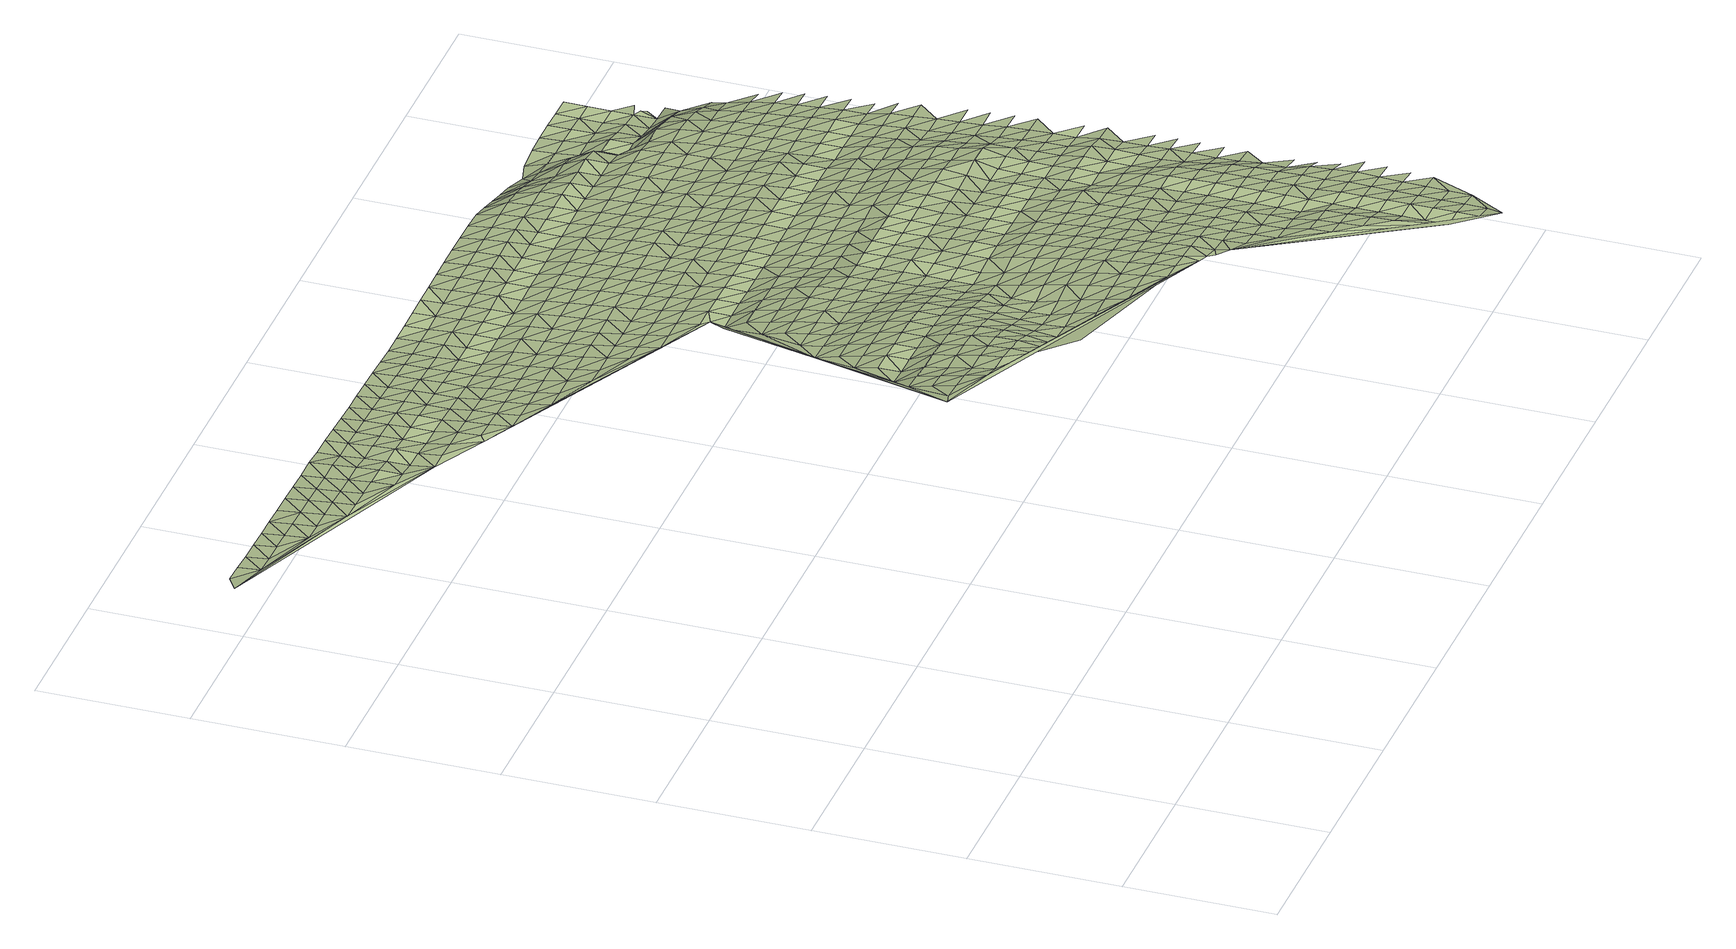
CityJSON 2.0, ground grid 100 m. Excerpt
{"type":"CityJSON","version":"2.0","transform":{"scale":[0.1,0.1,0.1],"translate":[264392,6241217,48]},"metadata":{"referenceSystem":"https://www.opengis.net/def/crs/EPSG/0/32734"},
"CityObjects":{
"terrain1":{"type":"TINRelief","geometry":[{"type":"CompositeSurface","lod":"1","boundaries":[[[0,1,2]],[[3,0,2]],[[4,3,2]],[[5,4,2]],[[2,1,6]],[[5,2,7]],[[4,5,8]],[[8,5,9]],[[5,7,9]],[[7,2,6]],[[10,8,9]],[[11,9,7]],[[10,9,11]],[[12,11,7]],[[7,13,12]],[[14,10,11]],[[13,7,6]],[[14,11,12]],[[6,1,15]],[[12,13,16]],[[17,13,6]],[[12,16,14]],[[13,17,16]],[[16,18,14]],[[17,6,19]],[[6,20,19]],[[21,16,17]],[[17,19,21]],[[18,16,22]],[[20,6,23]],[[16,21,22]],[[24,19,20]],[[20,25,24]],[[26,21,19]],[[23,25,20]],[[19,24,26]],[[22,21,27]],[[21,26,27]],[[15,23,6]],[[28,24,25]],[[25,23,29]],[[25,29,28]],[[26,24,30]],[[24,28,30]],[[31,27,26]],[[29,23,32]],[[26,30,31]],[[29,33,28]],[[32,33,29]],[[15,32,23]],[[34,30,28]],[[33,35,28]],[[28,35,34]],[[30,36,31]],[[37,33,32]],[[32,15,38]],[[30,34,36]],[[33,37,35]],[[32,38,37]],[[39,40,41]],[[41,40,42]],[[43,34,35]],[[35,37,44]],[[38,15,45]],[[34,43,36]],[[35,44,43]],[[46,41,47]],[[48,45,15]],[[37,38,49]],[[47,41,42]],[[39,41,46]],[[49,44,37]],[[36,43,50]],[[38,45,49]],[[48,15,51]],[[43,44,52]],[[48,53,45]],[[46,47,54]],[[44,49,55]],[[54,47,42]],[[44,55,52]],[[56,50,43]],[[49,45,57]],[[58,39,46]],[[51,53,48]],[[53,57,45]],[[58,46,54]],[[52,56,43]],[[59,55,49]],[[54,42,60]],[[57,59,49]],[[58,61,39]],[[51,62,53]],[[55,63,52]],[[61,64,39]],[[39,65,40]],[[54,66,58]],[[67,57,53]],[[59,63,55]],[[66,54,60]],[[67,53,62]],[[56,52,68]],[[57,69,59]],[[70,61,58]],[[63,71,52]],[[62,51,72]],[[69,57,67]],[[58,66,70]],[[60,42,73]],[[68,52,71]],[[74,39,64]],[[64,61,75]],[[76,63,59]],[[62,77,67]],[[78,66,60]],[[59,69,79]],[[75,61,70]],[[77,62,72]],[[63,76,71]],[[59,79,76]],[[75,80,64]],[[69,67,81]],[[70,66,82]],[[67,77,83]],[[66,78,84]],[[60,73,78]],[[64,80,85]],[[86,68,71]],[[81,79,69]],[[82,75,70]],[[71,76,87]],[[67,83,81]],[[82,66,84]],[[74,64,85]],[[77,72,88]],[[86,71,87]],[[80,75,89]],[[74,65,39]],[[76,79,90]],[[88,83,77]],[[84,78,91]],[[79,81,92]],[[88,72,93]],[[89,75,82]],[[91,78,73]],[[93,72,94]],[[90,87,76]],[[79,92,90]],[[84,95,82]],[[85,80,96]],[[89,97,80]],[[81,83,98]],[[83,88,99]],[[95,84,91]],[[85,96,74]],[[80,97,96]],[[86,87,100]],[[92,81,98]],[[89,82,101]],[[42,40,102]],[[87,90,103]],[[83,99,98]],[[88,93,104]],[[91,73,105]],[[101,82,95]],[[106,72,51]],[[100,87,103]],[[104,93,94]],[[92,107,90]],[[97,89,108]],[[74,96,109]],[[110,99,88]],[[95,91,111]],[[98,107,92]],[[108,89,101]],[[104,110,88]],[[109,112,74]],[[105,111,91]],[[103,90,113]],[[97,114,96]],[[107,113,90]],[[97,108,114]],[[112,65,74]],[[115,98,99]],[[116,104,94]],[[101,95,117]],[[40,65,118]],[[110,119,99]],[[111,120,95]],[[96,121,109]],[[73,122,105]],[[123,100,103]],[[98,115,107]],[[117,108,101]],[[113,124,103]],[[99,119,115]],[[95,120,117]],[[114,121,96]],[[110,104,125]],[[111,105,126]],[[73,42,127]],[[72,106,94]],[[112,109,128]],[[123,103,124]],[[104,116,125]],[[129,116,94]],[[121,128,109]],[[130,113,107]],[[119,110,131]],[[120,111,132]],[[114,108,133]],[[107,115,134]],[[108,117,135]],[[65,112,136]],[[125,131,110]],[[132,111,126]],[[126,105,122]],[[113,130,124]],[[121,114,133]],[[107,134,130]],[[128,136,112]],[[133,108,135]],[[120,137,117]],[[115,119,138]],[[125,116,139]],[[131,140,119]],[[137,120,132]],[[128,121,141]],[[129,139,116]],[[136,142,65]],[[123,124,143]],[[138,134,115]],[[135,117,144]],[[124,130,145]],[[119,140,138]],[[133,141,121]],[[146,131,125]],[[132,126,147]],[[144,117,137]],[[142,148,65]],[[128,149,136]],[[143,124,145]],[[139,146,125]],[[147,126,122]],[[94,106,129]],[[135,150,133]],[[141,149,128]],[[130,134,151]],[[152,140,131]],[[137,132,153]],[[134,138,154]],[[150,135,144]],[[129,155,139]],[[156,142,136]],[[146,152,131]],[[153,132,147]],[[151,145,130]],[[141,133,157]],[[134,154,151]],[[156,136,149]],[[140,158,138]],[[137,159,144]],[[157,133,150]],[[65,148,160]],[[106,51,118]],[[161,148,142]],[[147,122,162]],[[152,158,140]],[[159,137,153]],[[139,163,146]],[[149,141,164]],[[139,155,165]],[[156,161,142]],[[127,122,73]],[[155,129,166]],[[167,143,145]],[[168,154,138]],[[150,144,169]],[[145,151,170]],[[164,141,157]],[[152,146,163]],[[153,147,171]],[[158,168,138]],[[139,165,163]],[[169,144,159]],[[172,156,149]],[[167,145,170]],[[161,173,148]],[[171,147,162]],[[151,154,174]],[[157,150,175]],[[164,172,149]],[[152,176,158]],[[153,177,159]],[[168,174,154]],[[166,129,106]],[[173,178,148]],[[175,150,169]],[[155,179,165]],[[161,156,180]],[[176,152,163]],[[177,153,171]],[[181,170,151]],[[157,182,164]],[[122,183,162]],[[179,155,166]],[[178,160,148]],[[172,180,156]],[[168,158,184]],[[169,159,185]],[[174,181,151]],[[182,157,175]],[[165,186,163]],[[187,173,161]],[[171,162,188]],[[158,176,184]],[[185,159,177]],[[160,189,65]],[[170,190,167]],[[172,164,191]],[[186,165,179]],[[187,161,180]],[[174,168,192]],[[175,169,193]],[[181,190,170]],[[164,182,191]],[[102,127,42]],[[176,163,194]],[[195,178,173]],[[171,196,177]],[[184,192,168]],[[193,169,185]],[[179,166,197]],[[180,172,198]],[[186,194,163]],[[173,187,195]],[[196,171,188]],[[162,183,188]],[[181,174,199]],[[175,200,182]],[[190,201,167]],[[106,197,166]],[[191,198,172]],[[176,202,184]],[[160,178,203]],[[185,177,204]],[[192,199,174]],[[200,175,193]],[[205,187,180]],[[194,202,176]],[[203,178,195]],[[177,196,204]],[[65,189,118]],[[190,181,206]],[[186,179,207]],[[191,182,208]],[[197,209,179]],[[198,205,180]],[[192,184,210]],[[193,185,211]],[[206,181,199]],[[208,182,200]],[[122,127,183]],[[194,186,207]],[[196,188,212]],[[209,207,179]],[[202,210,184]],[[204,211,185]],[[203,213,160]],[[201,190,214]],[[191,215,198]],[[195,187,216]],[[217,197,106]],[[183,212,188]],[[205,218,187]],[[199,192,219]],[[200,193,220]],[[206,214,190]],[[213,221,160]],[[215,191,208]],[[202,194,222]],[[195,216,203]],[[196,223,204]],[[210,219,192]],[[211,220,193]],[[216,187,218]],[[224,209,197]],[[205,198,225]],[[207,222,194]],[[160,221,189]],[[212,223,196]],[[208,200,226]],[[214,227,201]],[[217,224,197]],[[225,198,215]],[[228,217,106]],[[206,199,229]],[[213,203,230]],[[211,204,231]],[[219,232,199]],[[226,200,220]],[[210,202,233]],[[218,205,234]],[[212,183,235]],[[222,236,202]],[[230,203,216]],[[223,231,204]],[[214,206,229]],[[207,209,237]],[[215,208,238]],[[224,239,209]],[[229,199,232]],[[234,205,225]],[[118,228,106]],[[219,210,233]],[[220,211,240]],[[221,213,241]],[[202,236,233]],[[226,238,208]],[[222,207,237]],[[218,242,216]],[[223,212,243]],[[237,209,239]],[[231,240,211]],[[230,241,213]],[[227,214,244]],[[225,215,245]],[[224,217,246]],[[235,243,212]],[[242,218,234]],[[183,127,235]],[[232,219,247]],[[221,248,189]],[[244,214,229]],[[238,245,215]],[[228,246,217]],[[236,222,249]],[[230,216,250]],[[226,220,251]],[[233,247,219]],[[241,248,221]],[[240,252,220]],[[253,239,224]],[[234,225,254]],[[231,223,255]],[[249,222,237]],[[250,216,242]],[[243,256,223]],[[238,226,251]],[[257,227,244]],[[253,224,246]],[[225,245,254]],[[251,220,252]],[[258,118,189]],[[229,232,259]],[[236,260,233]],[[230,261,241]],[[240,231,255]],[[247,262,232]],[[258,189,248]],[[223,256,255]],[[243,235,263]],[[242,234,264]],[[260,236,249]],[[261,230,250]],[[228,118,265]],[[244,229,259]],[[237,239,266]],[[246,228,265]],[[245,238,267]],[[253,268,239]],[[259,232,262]],[[264,234,254]],[[263,235,127]],[[247,233,269]],[[252,240,270]],[[248,241,271]],[[267,238,251]],[[249,237,266]],[[118,258,265]],[[256,243,272]],[[273,250,242]],[[266,239,268]],[[269,233,260]],[[255,270,240]],[[271,241,261]],[[257,244,274]],[[245,275,254]],[[246,276,253]],[[272,243,263]],[[264,273,242]],[[262,247,277]],[[258,248,278]],[[259,274,244]],[[275,245,267]],[[246,265,276]],[[260,249,279]],[[261,250,280]],[[251,252,281]],[[256,282,255]],[[277,247,269]],[[270,283,252]],[[248,271,278]],[[268,253,284]],[[264,254,285]],[[263,127,286]],[[266,279,249]],[[273,280,250]],[[282,256,272]],[[262,287,259]],[[258,288,265]],[[267,251,281]],[[274,289,257]],[[276,284,253]],[[285,254,275]],[[281,252,283]],[[270,255,290]],[[287,262,277]],[[288,258,278]],[[269,260,291]],[[261,292,271]],[[264,293,273]],[[272,263,294]],[[279,295,260]],[[280,296,261]],[[290,255,282]],[[274,259,297]],[[266,268,298]],[[265,299,276]],[[275,267,300]],[[284,301,268]],[[293,264,285]],[[286,294,263]],[[127,102,286]],[[277,269,291]],[[283,270,302]],[[278,271,292]],[[297,259,287]],[[260,295,291]],[[299,265,288]],[[261,296,292]],[[300,267,281]],[[279,266,298]],[[280,273,303]],[[298,268,301]],[[302,270,290]],[[289,274,304]],[[285,275,305]],[[284,276,306]],[[282,272,307]],[[294,308,272]],[[293,303,273]],[[309,287,277]],[[278,310,288]],[[283,311,281]],[[304,274,297]],[[275,300,305]],[[306,276,299]],[[295,279,312]],[[296,280,313]],[[290,282,307]],[[277,291,309]],[[310,278,292]],[[311,283,302]],[[272,308,307]],[[301,284,314]],[[293,285,315]],[[294,286,316]],[[312,279,298]],[[303,313,280]],[[287,317,297]],[[299,288,318]],[[300,281,319]],[[286,102,316]],[[320,289,304]],[[305,315,285]],[[314,284,306]],[[295,321,291]],[[296,322,292]],[[323,302,290]],[[309,317,287]],[[288,310,318]],[[319,281,311]],[[301,324,298]],[[325,303,293]],[[308,294,326]],[[312,321,295]],[[322,296,313]],[[290,307,323]],[[304,297,327]],[[305,300,328]],[[306,299,329]],[[324,301,314]],[[315,325,293]],[[316,102,330]],[[294,316,326]],[[331,309,291]],[[302,332,311]],[[310,292,333]],[[317,327,297]],[[318,329,299]],[[328,300,319]],[[312,298,334]],[[335,313,303]],[[308,336,307]],[[321,331,291]],[[323,332,302]],[[322,333,292]],[[315,305,337]],[[314,306,338]],[[334,298,324]],[[308,326,336]],[[325,335,303]],[[320,304,339]],[[310,340,318]],[[319,311,341]],[[327,342,304]],[[337,305,328]],[[329,338,306]],[[343,344,330]],[[317,309,345]],[[316,330,346]],[[312,347,321]],[[348,323,307]],[[331,349,309]],[[333,340,310]],[[332,341,311]],[[324,314,350]],[[322,313,351]],[[316,346,326]],[[304,342,339]],[[347,312,334]],[[335,352,313]],[[348,307,336]],[[327,317,345]],[[329,318,353]],[[325,315,354]],[[344,343,355]],[[309,349,345]],[[330,344,346]],[[350,314,338]],[[337,356,315]],[[331,321,357]],[[333,322,351]],[[332,323,358]],[[319,359,328]],[[340,353,318]],[[351,313,352]],[[341,360,319]],[[334,324,361]],[[335,325,354]],[[336,326,362]],[[357,321,347]],[[315,356,354]],[[323,348,358]],[[342,327,363]],[[338,329,364]],[[359,337,328]],[[350,361,324]],[[319,360,359]],[[346,362,326]],[[349,331,365]],[[341,332,366]],[[340,333,367]],[[345,363,327]],[[353,364,329]],[[355,368,344]],[[347,334,369]],[[352,335,370]],[[348,336,371]],[[365,331,357]],[[358,366,332]],[[351,367,333]],[[356,337,372]],[[361,369,334]],[[362,371,336]],[[354,370,335]],[[339,342,373]],[[349,374,345]],[[350,338,375]],[[360,341,376]],[[344,377,346]],[[355,378,368]],[[363,379,342]],[[337,359,372]],[[364,380,338]],[[357,347,381]],[[353,340,382]],[[348,383,358]],[[374,349,365]],[[367,384,340]],[[366,376,341]],[[378,355,385]],[[361,350,375]],[[351,352,386]],[[354,356,387]],[[362,346,377]],[[342,379,373]],[[347,369,381]],[[370,388,352]],[[375,338,380]],[[344,368,377]],[[383,348,371]],[[363,345,389]],[[364,353,382]],[[360,390,359]],[[340,384,382]],[[372,387,356]],[[365,357,391]],[[367,351,386]],[[366,358,392]],[[389,345,374]],[[386,352,388]],[[360,376,390]],[[369,361,393]],[[394,370,354]],[[362,395,371]],[[396,385,355]],[[391,357,381]],[[383,392,358]],[[379,363,397]],[[380,364,398]],[[372,359,399]],[[368,378,400]],[[393,361,375]],[[387,394,354]],[[377,395,362]],[[401,374,365]],[[376,366,402]],[[384,367,403]],[[397,363,389]],[[382,398,364]],[[399,359,390]],[[400,378,385]],[[369,404,381]],[[405,388,370]],[[383,371,406]],[[391,401,365]],[[402,366,392]],[[403,367,386]],[[379,407,373]],[[387,372,408]],[[368,409,377]],[[404,369,393]],[[395,406,371]],[[394,405,370]],[[389,374,410]],[[384,411,382]],[[375,380,412]],[[376,413,390]],[[379,397,407]],[[399,408,372]],[[398,414,380]],[[409,368,400]],[[391,381,415]],[[392,383,416]],[[401,410,374]],[[411,384,403]],[[413,376,402]],[[393,375,412]],[[386,388,417]],[[395,377,418]],[[415,381,404]],[[385,396,419]],[[412,380,414]],[[405,420,388]],[[396,355,421]],[[383,406,416]],[[398,382,422]],[[394,387,423]],[[390,424,399]],[[400,385,425]],[[426,373,407]],[[408,427,387]],[[377,409,418]],[[389,428,397]],[[429,401,391]],[[403,386,417]],[[402,392,430]],[[410,431,389]],[[422,382,411]],[[417,388,420]],[[419,425,385]],[[424,390,413]],[[432,404,393]],[[406,395,433]],[[405,394,423]],[[429,391,415]],[[387,427,423]],[[416,430,392]],[[407,397,428]],[[414,398,434]],[[408,399,435]],[[409,400,436]],[[412,432,393]],[[389,431,428]],[[418,433,395]],[[410,401,437]],[[413,402,438]],[[411,403,439]],[[419,396,440]],[[398,422,434]],[[435,399,424]],[[425,436,400]],[[404,441,415]],[[420,405,442]],[[401,429,437]],[[430,438,402]],[[417,439,403]],[[440,396,443]],[[407,444,426]],[[427,408,445]],[[414,446,412]],[[418,409,447]],[[416,406,448]],[[432,441,404]],[[433,449,406]],[[423,442,405]],[[431,410,450]],[[425,419,451]],[[411,452,422]],[[424,413,453]],[[444,407,428]],[[445,408,435]],[[434,446,414]],[[436,447,409]],[[429,415,454]],[[421,443,396]],[[430,416,448]],[[437,450,410]],[[413,438,453]],[[440,451,419]],[[439,452,411]],[[448,406,449]],[[455,421,355]],[[456,432,412]],[[417,420,457]],[[427,458,423]],[[459,433,418]],[[441,454,415]],[[442,460,420]],[[461,434,422]],[[462,435,424]],[[463,436,425]],[[426,444,464]],[[446,456,412]],[[458,427,445]],[[447,459,418]],[[431,465,428]],[[437,429,466]],[[438,430,467]],[[439,417,457]],[[440,443,468]],[[450,469,431]],[[422,452,461]],[[457,420,460]],[[462,424,453]],[[451,463,425]],[[442,423,470]],[[471,449,433]],[[454,466,429]],[[467,430,448]],[[468,443,472]],[[443,421,472]],[[444,428,465]],[[432,473,441]],[[446,434,474]],[[475,445,435]],[[456,476,432]],[[431,469,465]],[[470,423,458]],[[459,471,433]],[[477,450,437]],[[438,478,453]],[[452,439,479]],[[440,480,451]],[[447,436,481]],[[461,474,434]],[[462,475,435]],[[463,482,436]],[[454,441,473]],[[460,442,483]],[[449,484,448]],[[432,476,473]],[[466,477,437]],[[467,478,438]],[[479,439,457]],[[480,440,468]],[[444,485,464]],[[445,486,458]],[[459,447,481]],[[487,456,446]],[[471,484,449]],[[436,482,481]],[[470,483,442]],[[488,469,450]],[[489,461,452]],[[463,451,490]],[[491,462,453]],[[485,444,465]],[[475,486,445]],[[474,487,446]],[[492,472,421]],[[466,454,493]],[[460,494,457]],[[468,472,495]],[[496,467,448]],[[477,488,450]],[[452,479,489]],[[478,491,453]],[[490,451,480]],[[497,476,456]],[[470,458,498]],[[471,459,499]],[[473,493,454]],[[494,460,483]],[[495,472,492]],[[484,496,448]],[[474,461,500]],[[482,463,501]],[[464,485,502]],[[486,498,458]],[[487,497,456]],[[499,459,481]],[[465,469,503]],[[457,504,479]],[[478,467,505]],[[475,462,506]],[[480,468,507]],[[488,508,469]],[[489,500,461]],[[491,509,462]],[[501,463,490]],[[477,466,510]],[[484,471,511]],[[483,470,512]],[[492,421,513]],[[493,514,466]],[[504,457,494]],[[496,505,467]],[[507,468,495]],[[485,465,503]],[[473,476,515]],[[486,475,506]],[[487,474,516]],[[482,517,481]],[[421,455,518]],[[469,508,503]],[[497,519,476]],[[470,498,512]],[[462,509,506]],[[511,471,499]],[[518,513,421]],[[488,477,510]],[[520,491,478]],[[489,479,521]],[[480,522,490]],[[466,514,510]],[[474,500,516]],[[517,482,501]],[[493,473,515]],[[494,483,523]],[[476,519,515]],[[505,520,478]],[[521,479,504]],[[522,480,507]],[[524,502,485]],[[498,486,525]],[[497,487,526]],[[499,481,527]],[[495,492,528]],[[496,484,529]],[[511,530,484]],[[512,523,483]],[[513,531,492]],[[508,488,532]],[[500,489,533]],[[501,490,534]],[[535,509,491]],[[524,485,503]],[[506,525,486]],[[516,526,487]],[[527,481,517]],[[514,493,536]],[[507,495,528]],[[505,496,529]],[[510,532,488]],[[520,535,491]],[[533,489,521]],[[534,490,522]],[[484,530,529]],[[492,531,528]],[[518,455,537]],[[519,497,538]],[[504,494,539]],[[511,499,540]],[[513,518,537]],[[515,536,493]],[[523,541,494]],[[500,542,516]],[[512,498,543]],[[506,509,544]],[[517,501,545]],[[546,502,524]],[[526,538,497]],[[525,547,498]],[[499,527,540]],[[508,548,503]],[[514,549,510]],[[520,505,550]],[[521,504,539]],[[551,522,507]],[[532,552,508]],[[542,500,533]],[[494,541,539]],[[535,544,509]],[[545,501,534]],[[553,515,519]],[[523,512,543]],[[530,511,554]],[[531,513,555]],[[536,549,514]],[[547,543,498]],[[529,550,505]],[[507,528,551]],[[524,503,548]],[[526,516,556]],[[557,525,506]],[[517,558,527]],[[519,538,553]],[[508,552,548]],[[540,554,511]],[[513,537,555]],[[532,510,559]],[[560,533,521]],[[522,561,534]],[[556,516,542]],[[544,557,506]],[[558,517,545]],[[536,515,562]],[[535,520,563]],[[541,523,564]],[[531,565,528]],[[550,566,520]],[[549,559,510]],[[521,539,560]],[[551,561,522]],[[546,524,567]],[[568,547,525]],[[538,526,569]],[[527,570,540]],[[529,530,571]],[[553,562,515]],[[554,572,530]],[[564,523,543]],[[531,555,565]],[[537,455,573]],[[552,532,574]],[[533,575,542]],[[545,534,576]],[[544,535,563]],[[548,567,524]],[[520,566,563]],[[557,568,525]],[[569,526,556]],[[570,527,558]],[[549,536,577]],[[541,578,539]],[[579,551,528]],[[550,529,571]],[[559,574,532]],[[560,575,533]],[[561,576,534]],[[530,572,571]],[[538,580,553]],[[554,540,581]],[[562,577,536]],[[564,578,541]],[[579,528,565]],[[556,542,582]],[[543,547,583]],[[584,557,544]],[[537,573,555]],[[567,585,546]],[[568,586,547]],[[580,538,569]],[[581,540,570]],[[548,552,587]],[[559,549,588]],[[589,560,539]],[[566,550,590]],[[545,591,558]],[[561,551,592]],[[574,593,552]],[[575,582,542]],[[544,563,584]],[[576,594,545]],[[562,553,595]],[[564,543,583]],[[572,554,596]],[[565,555,573]],[[549,577,588]],[[578,589,539]],[[583,547,586]],[[551,579,592]],[[590,550,571]],[[567,548,587]],[[557,597,568]],[[570,558,591]],[[595,553,580]],[[552,593,587]],[[596,554,581]],[[545,594,591]],[[574,559,598]],[[566,599,563]],[[576,561,600]],[[569,556,601]],[[582,602,556]],[[584,597,557]],[[577,562,603]],[[575,560,604]],[[564,605,578]],[[579,565,606]],[[572,607,571]],[[588,598,559]],[[590,599,566]],[[589,608,560]],[[592,600,561]],[[585,567,609]],[[586,568,610]],[[580,569,601]],[[581,570,611]],[[603,562,595]],[[556,602,601]],[[607,572,596]],[[583,605,564]],[[606,565,573]],[[593,574,612]],[[582,575,604]],[[594,576,613]],[[614,584,563]],[[609,567,587]],[[560,608,604]],[[597,610,568]],[[611,570,591]],[[577,615,588]],[[589,578,616]],[[579,617,592]],[[590,571,618]],[[598,612,574]],[[600,613,576]],[[599,614,563]],[[595,580,619]],[[596,581,620]],[[615,577,603]],[[605,616,578]],[[617,579,606]],[[618,571,607]],[[621,587,593]],[[602,582,622]],[[583,586,623]],[[594,624,591]],[[625,585,609]],[[601,619,580]],[[610,626,586]],[[581,611,620]],[[598,588,627]],[[608,589,628]],[[590,629,599]],[[597,584,630]],[[600,592,631]],[[621,593,612]],[[604,622,582]],[[594,613,624]],[[614,632,584]],[[605,583,623]],[[607,596,633]],[[627,588,615]],[[616,628,589]],[[623,586,626]],[[629,590,618]],[[631,592,617]],[[609,587,634]],[[603,595,635]],[[610,597,630]],[[611,591,636]],[[619,637,595]],[[584,632,630]],[[620,633,596]],[[612,598,638]],[[614,599,639]],[[608,640,604]],[[613,600,641]],[[601,602,642]],[[606,573,643]],[[621,634,587]],[[622,644,602]],[[636,591,624]],[[615,603,635]],[[616,605,645]],[[646,618,607]],[[595,637,635]],[[638,598,627]],[[639,599,629]],[[628,640,608]],[[641,600,631]],[[625,609,647]],[[626,610,648]],[[619,601,642]],[[649,620,611]],[[617,606,643]],[[602,644,642]],[[633,646,607]],[[623,645,605]],[[622,604,650]],[[613,651,624]],[[632,614,652]],[[634,647,609]],[[630,648,610]],[[611,636,649]],[[621,612,653]],[[654,627,615]],[[643,631,617]],[[655,629,618]],[[656,612,638]],[[640,650,604]],[[652,614,639]],[[651,613,641]],[[637,619,657]],[[628,616,658]],[[633,620,659]],[[615,635,654]],[[645,660,616]],[[646,655,618]],[[634,621,653]],[[644,622,661]],[[623,626,662]],[[632,663,630]],[[624,664,636]],[[625,647,665]],[[653,612,656]],[[657,619,642]],[[648,666,626]],[[649,659,620]],[[627,667,638]],[[640,628,658]],[[639,629,668]],[[631,669,641]],[[650,661,622]],[[616,660,658]],[[663,632,652]],[[664,624,651]],[[637,670,635]],[[645,623,662]],[[646,633,671]],[[654,667,627]],[[662,626,666]],[[655,668,629]],[[647,634,672]],[[644,673,642]],[[648,630,674]],[[649,636,675]],[[657,670,637]],[[633,659,671]],[[656,638,676]],[[677,652,639]],[[678,650,640]],[[679,651,641]],[[634,653,672]],[[661,673,644]],[[674,630,663]],[[675,636,664]],[[680,654,635]],[[660,645,681]],[[682,655,646]],[[667,676,638]],[[668,677,639]],[[640,658,678]],[[647,683,665]],[[666,648,684]],[[657,642,685]],[[659,649,686]],[[670,680,635]],[[682,646,671]],[[681,645,662]],[[650,687,661]],[[688,664,651]],[[689,663,652]],[[683,647,672]],[[684,648,674]],[[673,685,642]],[[686,649,675]],[[653,656,690]],[[660,691,658]],[[692,668,655]],[[676,693,656]],[[678,687,650]],[[677,689,652]],[[657,694,670]],[[667,654,695]],[[666,696,662]],[[659,697,671]],[[680,698,654]],[[681,691,660]],[[682,692,655]],[[672,653,690]],[[673,661,699]],[[674,663,700]],[[675,664,701]],[[702,665,683]],[[690,656,693]],[[685,694,657]],[[696,666,684]],[[697,659,686]],[[676,667,695]],[[703,678,658]],[[668,704,677]],[[654,698,695]],[[687,699,661]],[[700,663,689]],[[680,670,705]],[[682,671,706]],[[681,662,707]],[[691,703,658]],[[692,704,668]],[[708,683,672]],[[684,674,709]],[[710,686,675]],[[694,705,670]],[[707,662,696]],[[706,671,697]],[[693,676,711]],[[689,677,712]],[[685,673,713]],[[690,708,672]],[[699,714,673]],[[700,709,674]],[[698,680,715]],[[687,678,716]],[[692,682,717]],[[681,718,691]],[[695,711,676]],[[704,712,677]],[[703,719,678]],[[720,702,683]],[[694,685,713]],[[721,697,686]],[[705,715,680]],[[673,714,713]],[[717,682,706]],[[718,681,707]],[[699,687,716]],[[696,684,722]],[[708,720,683]],[[678,719,716]],[[709,723,684]],[[690,693,724]],[[698,725,695]],[[703,691,726]],[[700,689,727]],[[711,728,693]],[[712,729,689]],[[705,694,730]],[[707,696,722]],[[704,692,731]],[[715,725,698]],[[684,723,722]],[[726,691,718]],[[717,732,692]],[[708,690,724]],[[714,699,733]],[[709,700,727]],[[697,734,706]],[[720,735,702]],[[724,693,728]],[[713,730,694]],[[727,689,729]],[[711,695,736]],[[712,704,731]],[[719,703,737]],[[716,733,699]],[[692,732,731]],[[738,718,707]],[[734,717,706]],[[725,736,695]],[[737,703,726]],[[739,720,708]],[[715,705,740]],[[723,709,741]],[[730,742,705]],[[707,722,738]],[[728,711,743]],[[729,712,744]],[[719,745,716]],[[713,714,746]],[[739,708,724]],[[733,747,714]],[[741,709,727]],[[725,715,740]],[[718,748,726]],[[732,717,749]],[[705,742,740]],[[736,743,711]],[[731,744,712]],[[745,719,737]],[[720,750,735]],[[723,751,722]],[[730,713,746]],[[714,747,746]],[[738,748,718]],[[733,716,752]],[[739,750,720]],[[741,751,723]],[[724,728,753]],[[754,736,725]],[[737,726,755]],[[727,729,756]],[[731,732,757]],[[743,758,728]],[[752,716,745]],[[744,759,729]],[[742,730,760]],[[761,738,722]],[[725,740,754]],[[748,755,726]],[[739,724,753]],[[747,733,762]],[[741,727,756]],[[750,763,735]],[[753,728,758]],[[751,761,722]],[[760,730,746]],[[756,729,759]],[[736,764,743]],[[765,744,731]],[[762,733,752]],[[742,766,740]],[[745,737,767]],[[754,764,736]],[[755,768,737]],[[750,739,769]],[[741,770,751]],[[747,771,746]],[[748,738,772]],[[760,766,742]],[[761,773,738]],[[758,743,774]],[[775,759,744]],[[752,745,767]],[[753,769,739]],[[771,747,762]],[[737,768,767]],[[770,741,756]],[[776,754,740]],[[755,748,772]],[[764,774,743]],[[738,773,772]],[[761,751,777]],[[760,746,778]],[[766,776,740]],[[779,763,750]],[[762,752,780]],[[769,781,750]],[[777,751,770]],[[778,746,771]],[[753,758,782]],[[768,755,783]],[[756,759,784]],[[774,785,758]],[[767,780,752]],[[760,786,766]],[[764,754,787]],[[773,761,788]],[[781,779,750]],[[776,789,754]],[[772,783,755]],[[769,753,782]],[[762,790,771]],[[770,756,784]],[[782,758,785]],[[786,760,778]],[[788,761,777]],[[774,764,787]],[[754,789,787]],[[780,790,762]],[[776,766,791]],[[767,768,792]],[[773,793,772]],[[783,794,768]],[[781,769,795]],[[796,778,771]],[[777,770,797]],[[791,766,786]],[[793,773,788]],[[785,774,798]],[[780,767,792]],[[795,769,782]],[[796,771,790]],[[768,794,792]],[[789,776,799]],[[783,772,800]],[[787,798,774]],[[801,779,781]],[[802,786,778]],[[799,776,791]],[[800,772,793]],[[790,780,803]],[[788,777,804]],[[801,781,795]],[[796,802,778]],[[782,785,805]],[[789,806,787]],[[794,783,807]],[[798,808,785]],[[803,780,792]],[[791,786,809]],[[793,788,804]],[[806,789,799]],[[807,783,800]],[[795,782,805]],[[810,796,790]],[[811,779,801]],[[805,785,808]],[[802,809,786]],[[798,787,812]],[[794,813,792]],[[790,803,810]],[[814,799,791]],[[815,800,793]],[[812,787,806]],[[813,794,807]],[[801,795,816]],[[802,796,817]],[[809,814,791]],[[808,798,818]],[[792,819,803]],[[805,816,795]],[[810,817,796]],[[820,806,799]],[[800,821,807]],[[798,812,818]],[[819,792,813]],[[801,822,811]],[[809,802,823]],[[814,820,799]],[[808,824,805]],[[810,803,825]],[[816,822,801]],[[802,817,823]],[[813,807,826]],[[824,808,818]],[[803,819,825]],[[814,809,827]],[[806,828,812]],[[820,829,806]],[[816,805,830]],[[817,810,831]],[[822,832,811]],[[827,809,823]],[[818,812,828]],[[830,805,824]],[[828,806,829]],[[831,810,825]],[[833,820,814]],[[819,813,834]],[[822,816,835]],[[817,836,823]],[[827,833,814]],[[837,824,818]],[[825,819,834]],[[835,816,830]],[[836,817,831]],[[829,820,838]],[[818,828,837]],[[839,832,822]],[[827,823,840]],[[833,838,820]],[[830,824,841]],[[831,825,842]],[[822,835,839]],[[840,823,836]],[[841,824,837]],[[843,833,827]],[[828,829,844]],[[838,845,829]],[[846,835,830]],[[831,847,836]],[[839,848,832]],[[843,827,840]],[[830,841,846]],[[844,829,845]],[[838,833,849]],[[837,828,850]],[[839,835,851]],[[840,836,852]],[[833,843,849]],[[850,841,837]],[[851,835,846]],[[850,828,844]],[[845,838,853]],[[848,839,854]],[[843,840,855]],[[849,853,838]],[[839,851,854]],[[846,841,856]],[[841,850,857]],[[843,858,849]],[[844,845,859]],[[853,860,845]],[[856,851,846]],[[848,854,861]],[[857,856,841]],[[850,844,859]],[[859,845,860]],[[853,849,862]],[[854,851,863]],[[864,857,850]],[[851,856,865]],[[860,853,866]],[[850,859,864]],[[863,861,854]],[[863,851,865]],[[856,857,867]],[[864,868,857]],[[860,869,859]],[[865,856,867]],[[861,863,870]],[[857,868,867]],[[869,864,859]],[[865,871,863]],[[867,871,865]],[[872,868,864]],[[873,867,868]],[[870,863,874]],[[868,875,873]],[[871,874,863]],[[867,876,871]],[[874,877,870]]]}]}
},
"vertices":[
[129,6130,321],[1,6053,344],[279,5980,328],[279,6130,317],[429,6130,302],[429,5980,317],[1030,5680,329],[730,5825,324],[579,6130,302],[579,5980,317],[730,6130,295],[730,5980,310],[880,5980,305],[880,5825,318],[880,6130,290],[1792,5378,298],[1030,5980,299],[1030,5825,315],[1030,6130,284],[1180,5825,313],[1180,5680,326],[1180,5980,298],[1180,6130,282],[1481,5530,322],[1330,5825,305],[1330,5680,319],[1330,5980,290],[1330,6130,275],[1481,5825,297],[1481,5680,311],[1481,5980,282],[1481,6130,268],[1631,5530,309],[1631,5680,309],[1631,5980,287],[1631,5825,298],[1631,6130,273],[1781,5680,283],[1781,5530,283],[2832,2680,801],[2605,2356,892],[2682,2375,886],[2982,2230,886],[1781,5980,263],[1781,5825,275],[1931,5530,283],[2832,2530,837],[2832,2375,872],[1931,5380,298],[1931,5680,283],[1781,6130,256],[2175,5188,294],[1931,5980,263],[2081,5380,289],[2982,2375,855],[1931,5825,275],[1931,6130,256],[2081,5530,265],[2982,2530,822],[2081,5680,265],[3132,2230,842],[2982,2680,789],[2232,5230,294],[2081,5825,261],[2982,2830,715],[3283,3435,593],[3132,2375,821],[2232,5380,284],[2081,6130,247],[2232,5530,261],[3132,2530,792],[2081,5980,255],[2382,5080,300],[3433,2085,809],[3132,3130,669],[3132,2680,767],[2232,5825,254],[2382,5230,286],[3283,2230,842],[2232,5680,261],[3132,2830,702],[2382,5530,258],[3283,2530,792],[2382,5380,276],[3283,2375,821],[3132,2980,702],[2232,6130,234],[2232,5980,248],[2532,5230,277],[3283,2680,767],[2382,5825,249],[3433,2230,815],[2382,5680,258],[2532,5080,292],[2682,4930,308],[3433,2375,801],[3283,2980,702],[3283,2830,702],[2532,5530,247],[2532,5380,265],[2382,6130,227],[3433,2530,777],[4911,1519,715],[2382,5980,242],[2682,5080,286],[3583,2085,765],[3433,4485,366],[2532,5680,247],[3433,2680,753],[3283,3130,669],[2682,5230,268],[3583,2230,782],[3283,3280,634],[2532,5825,242],[3433,2830,697],[2682,5530,237],[2832,4930,303],[3583,2530,759],[3781,4281,388],[2682,5380,256],[3583,2375,779],[3433,2980,697],[3883,1930,670],[2532,6130,221],[2532,5980,234],[2832,5080,281],[3733,2085,708],[4634,1630,739],[3433,3130,666],[2982,4775,331],[2682,5825,233],[2832,5230,264],[3733,2230,732],[3583,2830,690],[2682,5680,237],[3583,2680,739],[3433,3280,630],[3733,2375,741],[2832,5530,230],[2982,4930,303],[2832,5380,249],[3583,2980,690],[3433,3435,586],[2682,6130,215],[3733,2530,735],[2682,5980,224],[2982,5080,279],[3883,2085,662],[3433,3580,565],[3583,3130,661],[3733,2680,720],[2832,5825,223],[2982,5230,259],[3883,2230,675],[2832,5680,230],[3132,4775,322],[3583,3280,624],[3733,2830,679],[2982,5380,242],[3883,2375,688],[3583,3880,493],[3583,3435,579],[4034,1930,682],[3132,5080,278],[3733,2980,679],[3132,4930,298],[3283,4630,347],[2832,6130,209],[2982,5530,222],[3883,2530,699],[2832,5980,217],[4034,2085,642],[3733,3130,652],[3583,3580,559],[2982,5680,222],[3883,2680,697],[3132,5230,258],[4034,2230,631],[3583,3730,535],[3283,4775,322],[3733,3280,611],[2982,5825,215],[3883,2830,664],[4334,1780,729],[3132,5380,243],[4034,2375,638],[3283,4930,298],[3733,3435,570],[4184,1930,690],[3733,4180,388],[2982,5980,210],[3883,2980,664],[3132,5530,214],[4034,2530,654],[3283,5080,278],[3733,3580,553],[4184,2085,650],[3433,4630,343],[3883,3130,638],[3132,5680,214],[4034,2680,664],[2982,6130,201],[3283,5230,258],[3733,3730,530],[4184,2230,611],[3883,3280,596],[3132,5825,206],[3433,4930,298],[4034,2830,637],[3433,4775,320],[3283,5380,243],[4184,2375,603],[4334,1930,695],[3733,3880,492],[3132,5980,198],[4034,2980,637],[3883,3580,546],[3583,4485,364],[3883,3435,561],[3283,5530,214],[4184,2530,618],[3733,4030,462],[3433,5080,277],[4334,2085,661],[3583,4630,339],[4034,3130,614],[4184,2680,626],[3132,6130,190],[3733,4330,388],[3283,5825,206],[3883,3730,528],[4334,2230,625],[3283,5680,214],[3433,5380,248],[4034,3280,574],[4484,1780,722],[3433,5230,260],[3583,4930,295],[4184,2830,598],[3583,4775,318],[4334,2375,588],[3883,3880,489],[4034,3435,552],[4484,1930,700],[3283,5980,198],[4184,2980,598],[3733,4485,363],[3433,5530,218],[3883,4030,460],[3583,5080,277],[4034,3580,538],[4334,2680,585],[4334,2530,581],[3733,4630,339],[4184,3130,581],[4484,2230,651],[4484,2085,677],[3283,6130,190],[3883,4180,391],[3433,5825,209],[3583,5230,263],[4034,3730,524],[3433,5680,218],[4634,1780,722],[4184,3280,556],[3883,4330,391],[3733,4930,298],[4334,2830,565],[3733,4775,319],[3583,5380,249],[4484,2375,621],[4034,3880,486],[4634,1930,700],[4184,3435,545],[3433,5980,198],[4334,2980,565],[3883,4485,366],[3583,5530,222],[4034,4030,447],[3733,5080,281],[4184,3580,532],[4484,2680,557],[4634,2085,677],[4484,2530,587],[3883,4630,341],[4334,3130,552],[4785,1630,729],[3583,5680,222],[4034,4180,390],[3433,6130,193],[4634,2230,651],[3733,5380,252],[4184,3880,479],[4334,3280,543],[4785,1780,714],[3733,5230,267],[4184,3730,516],[3583,5825,211],[3883,4930,304],[4034,4330,390],[4484,2830,532],[3883,4775,322],[4634,2375,621],[4334,3435,536],[3583,5980,201],[4484,2980,532],[4034,4485,364],[4785,2085,677],[4785,1930,696],[3733,5530,225],[4184,4030,442],[4634,2530,587],[3883,5080,289],[4334,3580,526],[4034,4630,345],[4484,3130,536],[4935,1630,715],[3733,5680,225],[4184,4180,386],[4634,2680,557],[3583,6130,198],[3883,5230,272],[4334,3730,496],[4785,2230,655],[4034,4775,326],[4484,3280,532],[4935,1780,701],[3733,5825,215],[4634,2830,532],[4184,4330,386],[4972,1493,715],[3883,5380,258],[4785,2375,633],[4334,3880,461],[4034,4930,313],[4484,3435,523],[4935,1930,684],[4634,2980,532],[4184,4485,365],[3733,6130,201],[4334,4030,437],[4785,2530,608],[3733,5980,207],[5031,1453,698],[5085,1480,698],[3883,5680,232],[5085,1630,698],[4034,5080,299],[4935,2085,667],[3883,5530,232],[4184,4630,347],[4484,3730,466],[4484,3580,520],[4334,4180,386],[4634,3280,532],[5100,1383,710],[4634,3130,536],[4034,5230,279],[4935,2230,648],[4785,2830,543],[4785,2680,584],[4184,4775,329],[5085,1780,685],[3883,5825,220],[4334,4330,386],[4034,5380,264],[4935,2375,629],[4484,3880,436],[5235,1480,677],[4184,4930,318],[4634,3435,523],[5085,1930,668],[4785,2980,543],[3883,6130,203],[4034,5530,238],[4334,4630,347],[4935,2530,609],[5235,1630,677],[5235,1330,686],[3883,5980,211],[4334,4485,368],[4184,5080,302],[4484,4180,383],[5085,2085,652],[4484,4030,416],[5385,1180,668],[4634,3730,466],[4785,3130,535],[4634,3580,520],[4034,5680,238],[4935,2680,589],[4184,5230,283],[5085,2230,635],[4334,4775,332],[4785,3280,527],[5235,1780,665],[5535,880,684],[4034,5825,223],[4484,4330,383],[4935,2830,546],[5385,1330,663],[4184,5380,269],[5085,2375,618],[4634,3880,436],[4334,4930,315],[4785,3435,519],[5235,1930,649],[4034,5980,215],[4935,2980,546],[5385,1480,657],[4184,5530,239],[4634,4030,416],[4484,4630,351],[5085,2530,599],[4484,4485,368],[4334,5080,298],[5235,2085,635],[4785,3730,464],[5385,1630,657],[5535,1025,675],[4785,3580,519],[5986,280,592],[4634,4180,383],[4935,3280,522],[5085,2680,581],[5535,1180,647],[4034,6130,206],[4935,3130,533],[4184,5825,227],[4334,5230,286],[5235,2230,619],[4184,5680,239],[4484,4775,333],[5385,1780,647],[4634,4330,383],[5085,2830,537],[5535,1330,643],[4334,5380,273],[5235,2375,604],[4785,3880,432],[5686,880,659],[4484,4930,321],[4935,3435,517],[5686,730,668],[4184,5980,218],[5085,2980,537],[4634,4485,368],[5535,1480,636],[5385,2085,619],[5385,1930,633],[4334,5530,240],[5686,1025,652],[4785,4030,419],[5235,2530,587],[4484,5080,308],[6203,8,600],[4634,4630,351],[4935,3730,469],[5085,3130,529],[5535,1630,636],[4935,3580,518],[4785,4180,390],[5235,2680,571],[5686,1180,627],[4184,6130,207],[4334,5825,230],[4484,5230,290],[5385,2230,605],[5836,730,642],[4334,5680,240],[5085,3280,518],[5535,1780,629],[5836,580,648],[4634,4930,321],[4785,4330,390],[5235,2830,531],[4634,4775,333],[4484,5380,272],[5385,2375,592],[4935,3880,443],[5836,880,636],[5686,1480,619],[5686,1330,625],[5085,3435,518],[5535,1930,617],[4334,5980,222],[5235,2980,531],[4785,4485,375],[4484,5530,247],[4935,4030,424],[5836,1025,631],[5385,2530,578],[5986,430,592],[4634,5080,308],[5085,3580,518],[5986,580,592],[5535,2085,605],[4785,4630,353],[5235,3130,525],[5686,1630,619],[4935,4180,397],[5836,1180,590],[4334,6130,207],[4484,5825,237],[5085,3730,469],[5535,2230,593],[5385,2830,528],[5986,730,590],[4484,5680,247],[5385,2680,562],[4634,5380,272],[5686,1780,613],[5235,3280,513],[6136,280,592],[4634,5230,290],[4785,4930,319],[4935,4330,397],[5836,1330,591],[6136,130,592],[4785,4775,336],[5535,2375,582],[5085,3880,446],[5986,880,589],[5235,3435,521],[4484,5980,223],[5385,2980,528],[4935,4485,379],[5836,1480,590],[6136,580,592],[5686,2085,595],[5686,1930,604],[6136,430,592],[4634,5530,247],[5085,4030,429],[5986,1025,588],[5535,2530,570],[4785,5080,305],[6286,130,561],[4935,4630,356],[5235,3730,479],[5836,1630,590],[5235,3580,518],[5085,4180,402],[5385,3280,508],[5535,2680,549],[5986,1180,590],[4484,6130,203],[5385,3130,521],[4634,5825,237],[4785,5230,288],[5686,2230,585],[6136,730,590],[4634,5680,247],[4935,4775,337],[5836,1780,587],[6286,280,561],[5085,4330,402],[5535,2830,525],[5986,1330,591],[4785,5380,271],[5235,3880,449],[6136,880,589],[4935,4930,317],[5686,2530,560],[5385,3435,525],[6286,430,562],[5686,2375,575],[4634,5980,223],[5535,2980,525],[5085,4485,383],[5986,1480,590],[5836,2085,576],[5836,1930,582],[6437,280,535],[4785,5530,251],[5235,4030,432],[6136,1025,588],[4935,5080,302],[5385,3580,517],[6286,580,564],[5085,4630,359],[5986,1630,590],[5235,4180,401],[5535,3280,507],[5686,2680,530],[4634,6130,203],[5535,3130,515],[4785,5825,238],[4935,5230,285],[5385,3730,482],[5836,2230,564],[6136,1330,575],[6286,730,565],[4785,5680,251],[6136,1180,573],[5085,4775,341],[5986,1780,587],[5686,2830,521],[4935,5380,272],[5836,2375,538],[6286,880,567],[5235,4485,382],[5235,4330,401],[5085,4930,318],[5385,4030,428],[5535,3435,530],[6437,430,536],[5986,1930,582],[5385,3880,446],[4785,5980,226],[5686,2980,521],[6136,1480,574],[4935,5530,252],[6286,1025,569],[5836,2530,510],[5085,5080,299],[5535,3580,511],[6437,580,540],[5986,2085,576],[5235,4630,360],[6136,1630,574],[4935,5680,252],[5385,4180,395],[5686,3280,516],[6286,1180,559],[4785,6130,192],[5686,3130,509],[5085,5230,285],[5535,3730,478],[5986,2230,564],[5836,2830,501],[6437,730,541],[5836,2680,514],[6136,1780,572],[4935,5825,239],[5235,4930,319],[6286,1330,561],[5235,4775,341],[5085,5380,275],[5986,2375,538],[5535,3880,440],[6437,880,545],[5385,4485,381],[6587,580,515],[5385,4330,395],[5686,3435,535],[6136,1930,566],[4935,5980,224],[5836,2980,501],[6286,1480,553],[5535,4030,422],[6437,1025,553],[5986,2530,510],[5085,5680,252],[5235,5080,299],[6136,2085,552],[5085,5530,252],[5385,4630,364],[5686,3730,476],[6286,1630,553],[5686,3580,503],[5535,4180,391],[5836,3280,539],[5986,2680,514],[6437,1180,540],[4935,6130,156],[5836,3130,507],[5235,5230,288],[6136,2230,522],[6587,730,519],[5385,4775,344],[6286,1780,543],[5085,5825,241],[5535,4330,391],[5986,2830,501],[6437,1330,533],[5235,5380,280],[6136,2375,501],[5686,3880,436],[6587,880,530],[5385,4930,318],[5836,3435,505],[6286,1930,523],[5085,5980,201],[5986,2980,501],[5535,4485,379],[6437,1480,496],[5686,4030,418],[6587,1025,538],[6136,2530,505],[5235,5680,248],[5836,3580,488],[6286,2085,500],[5235,5530,248],[5535,4630,364],[5385,5230,290],[5986,3130,507],[6437,1630,496],[5385,5080,300],[5686,4180,389],[6136,2680,509],[6587,1180,492],[5085,6130,113],[5836,3730,454],[6286,2230,490],[5535,4775,339],[6437,1780,480],[5986,3280,539],[5235,5825,217],[6136,2830,486],[6587,1330,473],[5385,5380,282],[6286,2375,496],[5686,4485,372],[5686,4330,389],[5535,4930,313],[5836,4030,400],[6437,1930,474],[5986,3435,505],[5836,3880,419],[5235,5980,157],[6587,1480,459],[6136,3130,480],[6136,2980,486],[5385,5680,240],[5535,5080,301],[5986,3580,488],[6286,2680,495],[5385,5530,240],[6286,2530,502],[5686,4630,351],[6437,2230,475],[6437,2085,476],[5836,4180,360],[6587,1780,459],[5235,6130,70],[5535,5230,294],[5986,3730,454],[6136,3280,480],[5385,5825,177],[5686,4930,313],[6286,2830,462],[5686,4775,327],[5535,5380,278],[6437,2375,470],[5986,3880,419],[5836,4485,347],[5836,4330,360],[6136,3435,455],[6587,1930,459],[5385,5980,112],[6286,2980,462],[5986,4030,400],[5535,5680,242],[5686,5080,306],[6136,3580,441],[6437,2680,461],[6587,2085,460],[5535,5530,242],[6437,2530,467],[5836,4630,335],[6286,3130,449],[5986,4180,360],[5385,6130,33],[5686,5230,291],[6587,2230,459],[5836,4775,326],[6136,3880,396],[6136,3730,418],[5535,5825,176],[6437,2830,439],[5986,4330,360],[6286,3435,422],[6286,3280,438],[5686,5380,280],[6587,2375,456],[5836,4930,311],[6437,2980,439],[5986,4485,347],[5548,6091,8],[6136,4030,379],[5535,5980,82],[5686,5680,211],[6286,3580,408],[6587,2680,448],[5686,5530,211],[5986,4630,335],[5836,5230,280],[6437,3130,431],[5836,5080,296],[6136,4180,354],[5986,4775,326],[6286,3880,384],[6437,3280,422],[6286,3730,395],[5686,5825,134],[6136,4330,354],[6587,2830,434],[5836,5380,250],[5986,4930,311],[6437,3435,408],[5686,5980,58],[6136,4485,345],[6286,4030,373],[6587,3130,424],[5836,5680,119],[5986,5080,296],[6437,3580,399],[5836,5530,119],[6136,4630,335],[6286,4180,354],[5686,6130,11],[5986,5230,280],[6437,3730,390],[6136,4775,317],[6587,3280,416],[5836,5825,63],[6286,4330,354],[5986,5380,250],[6437,3880,380],[6136,4930,304],[6587,3435,406],[5836,5980,45],[6286,4485,339],[5986,5530,119],[6437,4030,371],[6587,3580,398],[6286,4630,322],[6136,5230,258],[6136,5080,286],[5986,5680,119],[6437,4180,336],[5836,6130,37],[6286,4775,310],[6587,3880,373],[5986,5825,63],[6437,4330,336],[6136,5380,211],[6286,4930,292],[5986,5980,45],[6437,4485,321],[6136,5530,80],[6587,4030,353],[6437,4630,310],[6286,5230,229],[6286,5080,269],[6136,5680,80],[6587,4180,321],[5986,6130,37],[6437,4775,296],[6286,5380,168],[6136,5825,45],[6587,4330,321],[6437,4930,273],[6136,5980,41],[6587,4485,313],[6286,5680,49],[6286,5530,49],[6587,4630,300],[6437,5230,173],[6437,5080,235],[6136,6130,39],[6587,4775,281],[6286,5980,33],[6437,5380,116],[6286,5825,32],[6587,4930,238],[6437,5680,29],[6437,5530,29],[6587,5230,118],[6286,6130,35],[6437,5825,27],[6587,5530,19],[6494,5656,29],[6437,5980,28],[6516,5621,19],[6556,5719,19],[6437,6130,31]
]}
